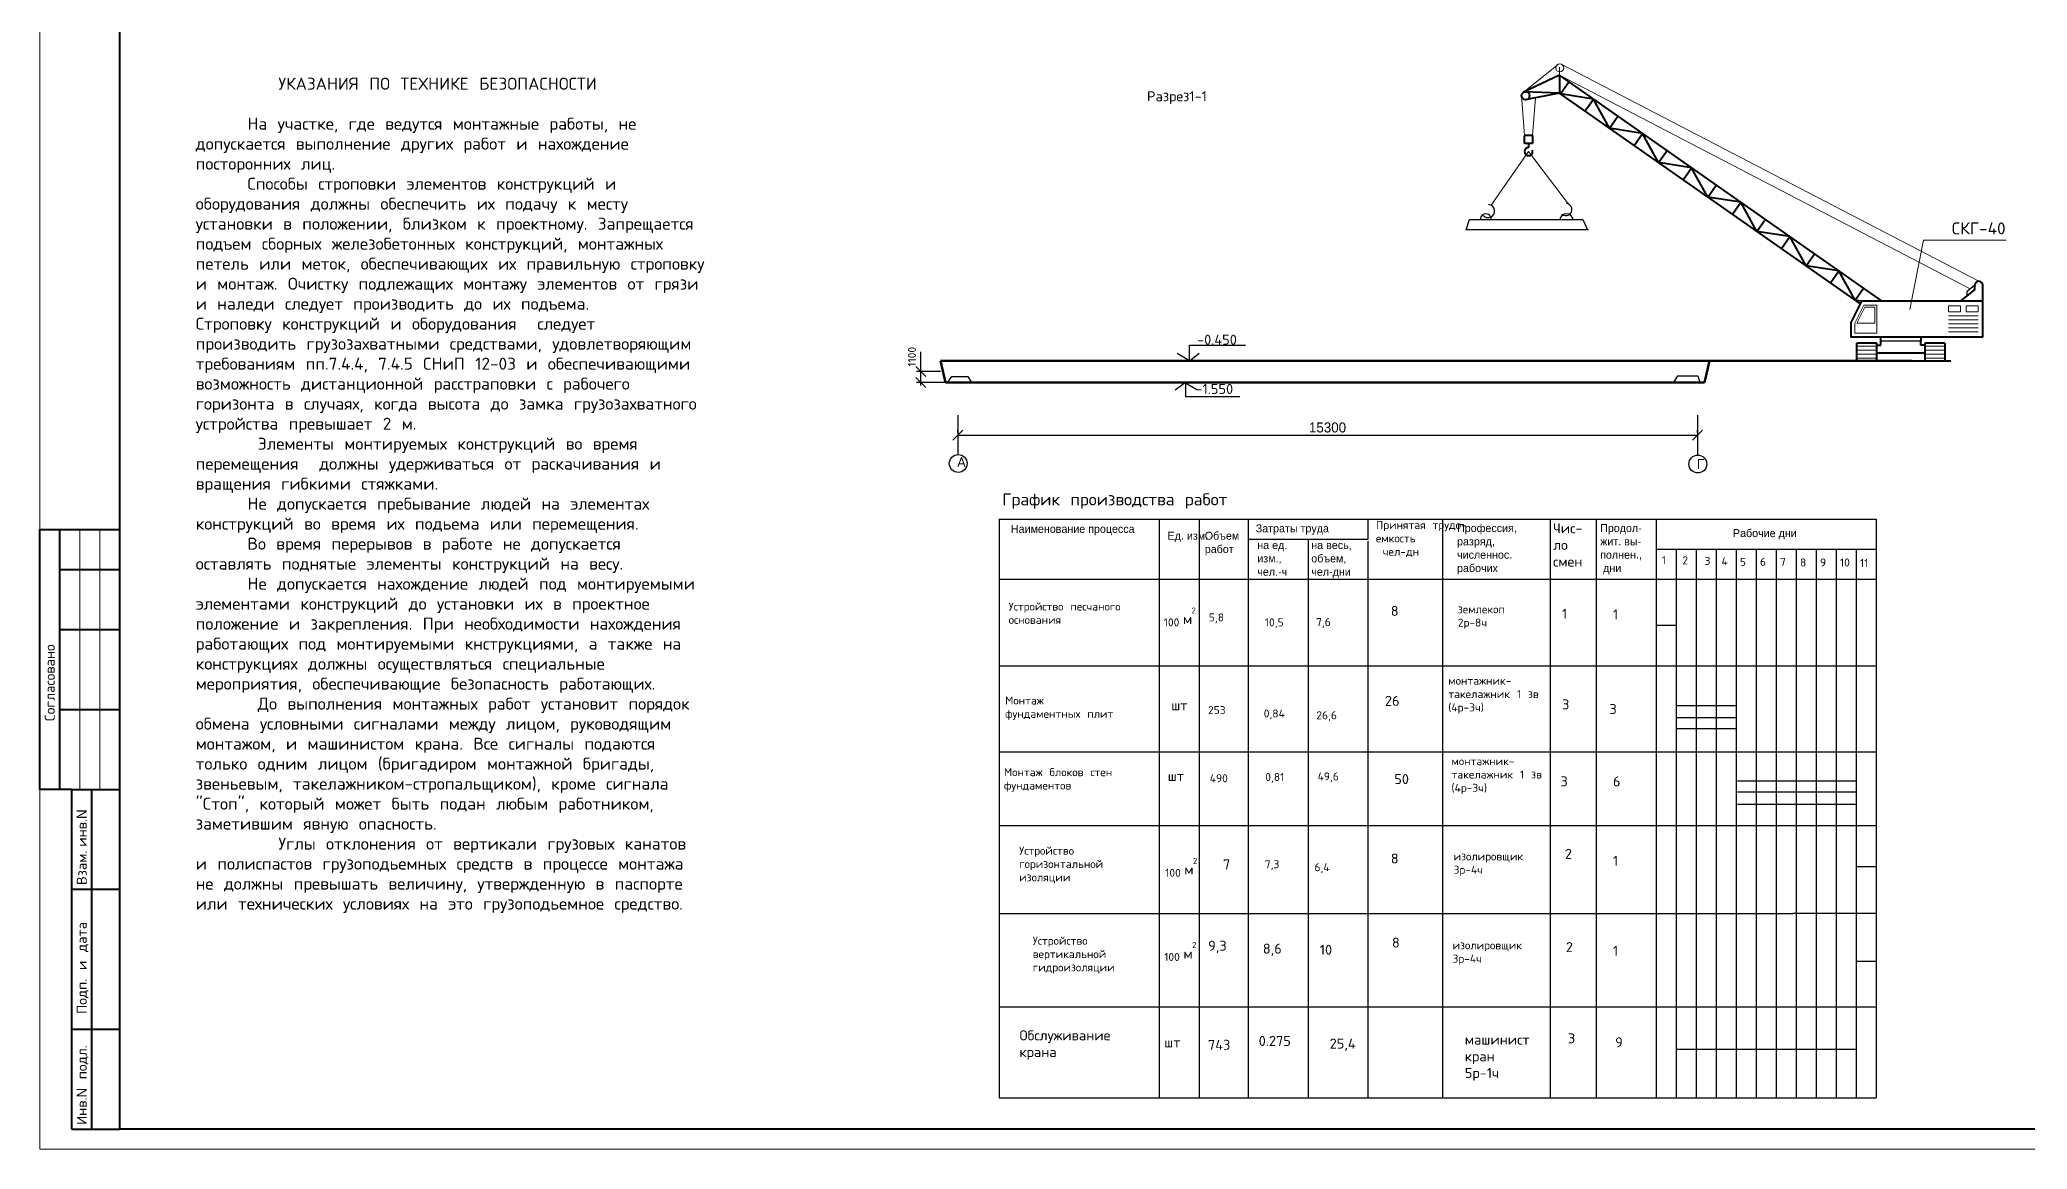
# Model space of a CAD drawing. Header units: millimetres. Extents: x 707 to 5070, y -235 to 1028.
# Drawn here: x 4223.2 to 4720, y -235.3 to 42.2 of the extents above; entities that cross this region are included whole.
import ezdxf

# ---------------------------------------------------------------- set-up
doc = ezdxf.new("R2010")
doc.units = ezdxf.units.MM
doc.linetypes.add('ACAD_ISO04W100', pattern=[30, 24, -3, 0, -3])
for name, color, linetype, lineweight in [('Основная', 7, 'Continuous', 40), ('Средняя', 94, 'Continuous', 30), ('Толстая', 7, 'Continuous', 50), ('Тонкая', 5, 'Continuous', 15)]:
    doc.layers.add(name, color=color, linetype=linetype, lineweight=lineweight)
doc.dimstyles.new('200', dxfattribs={"dimtxt": 2.5, "dimasz": 2.5, "dimexe": 1.25, "dimexo": 0.625, "dimtad": 1, "dimdec": 0, "dimlfac": 200, "dimtxsty": 'Standard', "dimblk": 'OBLIQUE', "dimcen": 2.5, "dimadec": 0, "dimazin": 0, "dimtfac": 1, "dimtdec": 0, "dimtmove": 0, "dimatfit": 3, "dimldrblk": 'OBLIQUE', "dimfxl": 0, "dimarcsym": 0})

# ---------------------------------------------------------------- blocks, each defined once
blk = doc.blocks.new('_Oblique')
at = {"color": 0, "linetype": 'ByBlock', "lineweight": -2}
blk.add_line((-0.5, -0.5), (0.5, 0.5), dxfattribs=at)
blk = doc.blocks.new('*D302')
at = {"color": 0, "lineweight": -2}
for p, q in [((4452.61, -56.06), (4452.61, -55.44)), ((4452.61, -56.69), (4637.51, -56.69)), ((4637.51, -56.06), (4637.51, -55.44))]:
    blk.add_line(p, q, dxfattribs=at)
at = {"layer": 'Defpoints', "color": 0, "lineweight": -3}
for p in [(4452.61, -56.69), (4637.51, -56.69), (4637.51, -56.69)]:
    blk.add_point(p, dxfattribs=at)
at = {"color": 0, "lineweight": -2, "xscale": 2.5, "yscale": 2.5, "zscale": 2.5, "rotation": 180}
blk.add_blockref('_Oblique', (4452.61, -56.69), dxfattribs=at)
at = {"color": 0, "lineweight": -2, "xscale": 2.5, "yscale": 2.5, "zscale": 2.5}
blk.add_blockref('_Oblique', (4637.51, -56.69), dxfattribs=at)
at = {"color": 0, "insert": (4545.06, -54.81), "char_height": 2.5, "attachment_point": 5}
blk.add_mtext('15300', dxfattribs=at)

msp = doc.modelspace()

# ---------------------------------------------------------------- linework, layer by layer
for p, q in [((4579.7135, -5.3838), (4580.5705, -2.8147)), ((4580.5705, -2.8147), (4608.8534, -2.8147)), ((4608.8534, -2.8147), (4610.0533, -5.3838)), ((4610.26, -5.3499), (4579.7135, -5.3838)), ((4510.5177, -38.1216), (4510.5177, -34.2409)), ((4510.5177, -34.2409), (4524.5429, -34.2409)), ((4442.1675, -39.5799), (4444.6675, -42.0799)), ((4443.4175, -44.2784), (4443.4175, -35.8988)), ((4510.5594, -38.1143), (4507.49, -36.3164)), ((4510.5594, -38.1143), (4512.9937, -36.2107)), ((4442.1675, -42.3299), (4444.6675, -44.8299)), ((4448.3131, -40.8299), (4442.3099, -40.8299)), ((4449.5631, -43.5799), (4442.3099, -43.5799)), ((4509.5912, -43.5571), (4506.9561, -45.4879)), ((4509.4155, -43.5571), (4512.4019, -45.3123)), ((4509.5912, -43.5571), (4509.5912, -47.0676)), ((4509.5912, -47.0676), (4523.1178, -47.0676))]:
    msp.add_line(p, q)
at = {"lineweight": 50}
for p, q in [((4448.3131, -38.1655), (4569.4006, -38.1655)), ((4448.3131, -38.1655), (4449.5631, -43.5799)), ((4569.4006, -38.1655), (4691.1523, -38.1655)), ((4640.5529, -38.1655), (4639.3029, -43.5799)), ((4449.5631, -43.5799), (4568.1506, -43.5799)), ((4568.1506, -43.5799), (4639.3029, -43.5799))]:
    msp.add_line(p, q, dxfattribs=at)
at = {"linetype": 'ACAD_ISO04W100'}
for p, q in [((4450.037, -43.5408), (4451.1738, -42.0263)), ((4451.1738, -42.0263), (4455.1526, -42.0263)), ((4455.1526, -42.0263), (4456.0999, -43.5408)), ((4631.6023, -43.5799), (4632.6475, -41.9091)), ((4632.6475, -41.9091), (4637.6641, -41.9091)), ((4637.6641, -41.9091), (4638.0822, -43.5799)), ((4452.6131, -51.7093), (4452.6131, -61.6656)), ((4637.5131, -51.7093), (4637.5131, -61.6656))]:
    msp.add_line(p, q, dxfattribs=at)
at = {"lineweight": -2}
for p, q in [((4555.1919, -82.7586), (4555.1919, -77.7586)), ((4600.7074, -77.7558), (4600.7074, -222.4281)), ((4661.3497, -77.7586), (4682.2396, -77.7586)), ((4555.1113, -83.2046), (4555.1113, -222.4281)), ((4627.3574, -104.236), (4632.1508, -104.236)), ((4632.1508, -124.3515), (4647.2396, -124.3515)), ((4632.1508, -127.321), (4647.2396, -127.321)), ((4632.1508, -130.0949), (4647.2396, -130.0949)), ((4647.5531, -143.1898), (4677.2009, -143.1898)), ((4647.5531, -145.8806), (4677.2009, -145.8806)), ((4647.5531, -149.0198), (4677.2009, -149.0198)), ((4677.2396, -164.5825), (4682.3525, -164.5825)), ((4462.9444, -172.2651), (4462.9444, -199.6331)), ((4682.2396, -176.321), (4661.3497, -176.321)), ((4677.2396, -188.2103), (4682.3525, -188.2103)), ((4462.9444, -199.6331), (4462.9444, -222.4281)), ((4462.9444, -199.6331), (4682.2396, -199.6331)), ((4632.2545, -210.2336), (4677.2396, -210.2336)), ((4462.9444, -222.4281), (4682.2396, -222.4281))]:
    msp.add_line(p, q, dxfattribs=at)
for centre in [(4452.7476, -63.7979), (4637.6204, -63.9365)]:
    msp.add_circle(centre, 2.2306)
for centre, radius, start, end in [((4585.1594, -0.673), 1.6366, 218.546211, 83.79239), ((4604.6399, -0.2983), 1.526, 227.766543, 83.742955), ((4584.6088, -2.7368), 1.3591, 355.245824, 184.754176), ((4604.7782, -3.0716), 1.693, 7.541145, 172.458855)]:
    msp.add_arc(centre, radius, start, end)
at = {"layer": 'Основная', "color": 0}
for p, q in [((4243.153, -230.287), (4243.153, 353.713)), ((4603.0136, 33.2706), (4594.087, 29.053)), ((4683.7163, -23.238), (4603.0136, 33.2706)), ((4603.0136, 33.2706), (4603.0136, 28.808)), ((4603.278, 28.623), (4605.3747, 31.6174)), ((4603.0136, 28.808), (4594.2151, 29.1135)), ((4603.0136, 28.808), (4594.9053, 27.257)), ((4678.2741, -23.8899), (4603.0136, 28.808)), ((4611.5133, 27.319), (4603.278, 28.623)), ((4609.4166, 24.3246), (4611.5133, 27.319)), ((4615.5553, 20.0263), (4611.5133, 27.319)), ((4615.5553, 20.0263), (4617.652, 23.0207)), ((4623.7907, 18.7223), (4615.5553, 20.0263)), ((4596.3353, 18.2036), (4594.3309, 18.2036)), ((4594.3353, 16.2036), (4594.3353, 18.1469)), ((4596.3353, 16.2036), (4594.3353, 16.2036)), ((4595.3353, 16.2036), (4595.3353, 15.2036)), ((4596.3353, 18.2036), (4596.3353, 16.2036)), ((4621.694, 15.7279), (4623.7907, 18.7223)), ((4627.8327, 11.4295), (4623.7907, 18.7223)), ((4627.8327, 11.4295), (4629.9294, 14.4239)), ((4636.0681, 10.1256), (4627.8327, 11.4295)), ((4633.9714, 7.1312), (4636.0681, 10.1256)), ((4640.1101, 2.8328), (4636.0681, 10.1256)), ((4640.1101, 2.8328), (4642.2068, 5.8272)), ((4648.3455, 1.5289), (4640.1101, 2.8328)), ((4646.2488, -1.4655), (4648.3455, 1.5289)), ((4652.3875, -5.7639), (4648.3455, 1.5289)), ((4652.3875, -5.7639), (4654.4842, -2.7695)), ((4660.6228, -7.0678), (4652.3875, -5.7639)), ((4658.5261, -10.0622), (4660.6228, -7.0678)), ((4664.6648, -14.3606), (4660.6228, -7.0678)), ((4664.6648, -14.3606), (4666.7615, -11.3662)), ((4672.9002, -15.6645), (4664.6648, -14.3606)), ((4670.8035, -18.6589), (4672.9002, -15.6645)), ((4676.9422, -22.9573), (4672.9002, -15.6645)), ((4706.8331, -20.2591), (4706.8331, -19.238)), ((4708.8331, -23.238), (4708.8331, -19.238)), ((4675.8331, -28.738), (4678.6024, -23.238)), ((4676.9422, -22.9573), (4679.0389, -19.9629)), ((4676.9422, -22.9573), (4679.7934, -23.238)), ((4708.8331, -23.238), (4678.6024, -23.238)), ((4706.8331, -20.2591), (4703.177, -23.238)), ((4708.8331, -32.238), (4708.8331, -23.238)), ((4675.8331, -28.738), (4675.8331, -32.238)), ((4708.8331, -32.238), (4675.8331, -32.238)), ((4677.3331, -38.238), (4677.3331, -33.738)), ((4682.3331, -33.738), (4677.3331, -33.738)), ((4682.3331, -38.238), (4682.3331, -33.738)), ((4682.3331, -34.238), (4683.3331, -34.238)), ((4683.3331, -33.238), (4683.3331, -32.238)), ((4683.3331, -34.238), (4683.3331, -33.238)), ((4693.3331, -32.238), (4693.3331, -33.238)), ((4693.3331, -34.238), (4693.3331, -33.238)), ((4694.3331, -34.238), (4693.3331, -34.238)), ((4694.3331, -33.738), (4694.3331, -38.238)), ((4699.3331, -33.738), (4694.3331, -33.738)), ((4699.3331, -33.738), (4699.3331, -38.238)), ((4700.8331, -38.238), (4675.8331, -38.238)), ((4694.3331, -36.238), (4682.3331, -36.238)), ((4223.153, -145.287), (4223.153, -80.287)), ((4223.153, -80.287), (4243.153, -80.287)), ((4228.153, -145.287), (4228.153, -80.287)), ((4228.153, -90.287), (4243.153, -90.287)), ((4228.153, -105.287), (4243.153, -105.287)), ((4228.153, -125.287), (4243.153, -125.287)), ((4231.153, -145.287), (4223.153, -145.287)), ((4231.153, -230.287), (4231.153, -145.287)), ((4231.153, -145.287), (4243.153, -145.287)), ((4236.153, -230.287), (4236.153, -145.287)), ((4231.153, -170.287), (4243.153, -170.287)), ((4231.153, -205.287), (4243.153, -205.287)), ((4231.153, -230.287), (4243.153, -230.287)), ((5059.153, -230.287), (4243.153, -230.287))]:
    msp.add_line(p, q, dxfattribs=at)
at = {"layer": 'Основная', "color": 0, "lineweight": -2}
for p, q in [((4462.9444, -77.7586), (4661.3497, -77.7586)), ((4462.9444, -77.7586), (4462.9444, -172.2651)), ((4502.9444, -77.7586), (4502.9444, -222.4281)), ((4512.9444, -77.7586), (4512.9444, -222.4281)), ((4525.1919, -77.7586), (4525.1919, -222.4281)), ((4573.8343, -77.7586), (4573.8343, -222.4281)), ((4612.2396, -77.7586), (4612.2396, -222.4281)), ((4627.2396, -77.7586), (4627.2396, -222.4281)), ((4682.2396, -77.7586), (4682.2396, -222.4281)), ((4525.1919, -82.7586), (4555.1919, -82.7586)), ((4540.1919, -82.7586), (4540.1919, -222.4281)), ((4627.2396, -85.2586), (4682.2396, -85.2586)), ((4632.2396, -85.2586), (4632.2396, -222.4281)), ((4637.2396, -85.2586), (4637.2396, -222.4281)), ((4642.2396, -85.2586), (4642.2396, -222.4281)), ((4647.2396, -85.2586), (4647.2396, -222.4281)), ((4652.2396, -85.2586), (4652.2396, -222.4281)), ((4657.2396, -85.2586), (4657.2396, -222.4281)), ((4662.2396, -85.2586), (4662.2396, -222.4281)), ((4667.2396, -85.2586), (4667.2396, -222.4281)), ((4672.2396, -85.2586), (4672.2396, -222.4281)), ((4677.2396, -85.2586), (4677.2396, -222.4281)), ((4462.9444, -92.7586), (4682.2396, -92.7586)), ((4462.9444, -176.3406), (4661.3497, -176.3406))]:
    msp.add_line(p, q, dxfattribs=at)
at = {"layer": 'Основная', "color": 0}
msp.add_circle((4594.5564, 28.1735), 1, dxfattribs=at)
for centre, start, end in [((4595.3353, 14.2036), 90, 18.419157), ((4707.8331, -19.238), 0, 180)]:
    msp.add_arc(centre, 1, start, end, dxfattribs=at)
at = {"layer": 'Средняя', "color": 0}
for p, q in [((4706.8331, -19.238), (4704.9592, -20.7648)), ((4704.9592, -21.7859), (4704.9592, -20.7648)), ((4693.3331, -33.238), (4683.3331, -33.238))]:
    msp.add_line(p, q, dxfattribs=at)
at = {"layer": 'Тонкая', "color": 0}
for p, q in [((4223.153, -235.287), (4223.153, 358.713)), ((4602.6911, 36.0098), (4594.087, 29.053)), ((4603.0136, 33.2706), (4603.0136, 35.2706)), ((4707.8331, -18.238), (4603.4211, 36.0587)), ((4705.7243, -20.1414), (4603.0136, 33.2706)), ((4593.5564, 28.1735), (4594.3309, 18.2036)), ((4597.0707, 27.6712), (4596.3353, 18.2036)), ((4595.3353, 14.2036), (4585.9378, 0.8239)), ((4605.2949, 1.0635), (4595.3353, 14.2036)), ((4694.0497, -7.9198), (4690.6132, -25.2972)), ((4714.6684, -7.9198), (4694.0497, -7.9198)), ((4676.8331, -28.738), (4679.0989, -24.238)), ((4677.3331, -28.738), (4679.3471, -24.738)), ((4682.3504, -24.238), (4679.0989, -24.238)), ((4681.8504, -24.738), (4679.3471, -24.738)), ((4681.8504, -24.738), (4681.8504, -28.738)), ((4682.3504, -24.238), (4682.3504, -31.238)), ((4703.3003, -24.3833), (4700.3003, -24.3833)), ((4700.3003, -24.3833), (4700.3003, -25.8833)), ((4703.3003, -25.8833), (4703.3003, -24.3833)), ((4707.6634, -24.3833), (4704.6634, -24.3833)), ((4704.6634, -24.3833), (4704.6634, -25.8833)), ((4707.6634, -25.8833), (4707.6634, -24.3833)), ((4676.8331, -28.738), (4676.8331, -31.238)), ((4681.8504, -28.738), (4677.3331, -28.738)), ((4700.3003, -25.8833), (4703.3003, -25.8833)), ((4707.6634, -26.8833), (4700.3003, -26.8833)), ((4707.6634, -27.8833), (4700.3003, -27.8833)), ((4707.6634, -28.8833), (4700.3003, -28.8833)), ((4704.6634, -25.8833), (4707.6634, -25.8833)), ((4682.3504, -31.238), (4676.8331, -31.238)), ((4677.3331, -34.4577), (4682.3331, -34.4577)), ((4699.3331, -34.4577), (4694.3331, -34.4577)), ((4707.6634, -29.8833), (4700.3003, -29.8833)), ((4707.6634, -30.8833), (4700.3003, -30.8833)), ((4677.3331, -35.4577), (4682.3331, -35.4577)), ((4677.3331, -36.4577), (4682.3331, -36.4577)), ((4677.3331, -37.4577), (4682.3331, -37.4577)), ((4699.3331, -35.4577), (4694.3331, -35.4577)), ((4699.3331, -36.4577), (4694.3331, -36.4577)), ((4699.3331, -37.4577), (4694.3331, -37.4577)), ((4233.153, -145.287), (4233.153, -80.287)), ((4238.153, -145.287), (4238.153, -80.287)), ((5064.153, -235.287), (4223.153, -235.287))]:
    msp.add_line(p, q, dxfattribs=at)
at = {"layer": 'Тонкая', "color": 0, "lineweight": -2}
for p, q in [((4462.9444, -114.4136), (4682.2396, -114.4136)), ((4462.9444, -135.9361), (4682.2396, -135.9361)), ((4462.9444, -154.3491), (4682.2396, -154.3491))]:
    msp.add_line(p, q, dxfattribs=at)
at = {"layer": 'Тонкая', "color": 0}
msp.add_circle((4603.1183, 35.1056), 1, dxfattribs=at)

# ---------------------------------------------------------------- texts
at = {"attachment_point": 1}
for s, insert, char_height, width in [('{\\Ftxt.shx|c204;        УКАЗАНИЯ ПО ТЕХНИКЕ БЕЗОПАСНОСТИ\\P}\\P{\\Ftxt.shx|c204;     На участке, где ведутся монтажные работы, не допускается выполнение других работ и нахождение посторонних лиц.\\P     Способы строповки элементов конструкций и оборудования должны обеспечить их подачу к месту установки в положении, близком к проектному. Запрещается подъем сборных железобетонных конструкций, монтажных петель или меток, обеспечивающих их правильную строповку и монтаж. Очистку подлежащих монтажу элементов от грязи и наледи следует производить до их подъема.\\PСтроповку конструкций и оборудования  следует производить грузозахватными средствами, удовлетворяющим требованиям пп.7.4.4, 7.4.5 СНиП 12-03 и обеспечивающими возможность дистанционной расстраповки с рабочего горизонта в случаях, когда высота до замка грузозахватного устройства превышает 2 м.\\P      Элементы монтируемых конструкций во время перемещения  должны удерживаться от раскачивания и вращения гибкими стяжками.\\P     Не допускается пребывание людей на элементах конструкций во время их подьема или перемещения.\\P     Во время перерывов в работе не допускается оставлять поднятые элементы конструкций на весу. \\P     Не допускается нахождение людей под монтируемыми элементами конструкций до установки их в проектное положение и закрепления. При необходимости нахождения работающих под монтируемыми кнструкциями, а также на конструкциях должны осуществляться специальные мероприятия, обеспечивающие безопасность работающих.\\P      До выполнения монтажных работ установит порядок обмена условными сигналами между лицом, руководящим монтажом, и машинистом крана. Все сигналы подаются только одним лицом (бригадиром монтажной бригады, звеньевым, такелажником-стропальщиком), кроме сигнала "Стоп", который может быть подан любым работником, заметившим явную опасность.\\P        Углы отклонения от вертикали грузовых канатов и полиспастов грузоподьемных средств в процессе монтажа не должны превышать величину, утвержденную в паспорте или технических условиях на это грузоподьемное средство.}', (4262.1343, 32.6704), 3, 137.960811), ('{\\Ftxt.shx|c204;-0.450}', (4512.443, -31.596), 2.5, 15.344112), ('{\\Ftxt.shx|c204;-1.550}', (4512.0506, -43.9081), 2.5, 13.175257), ('{\\Ftxt.shx|c204;А}', (4452.3796, -62.1659), 2.5, 5.138179), ('{\\Ftxt.shx|c204;Г}', (4637.336, -62.6931), 2.5, 15.426987)]:
    msp.add_mtext(s, dxfattribs=dict(at, insert=insert, char_height=char_height, width=width))
at = {"insert": (4440.1675, -39.5799), "char_height": 2, "width": 12.622071, "attachment_point": 1, "rotation": 90}
msp.add_mtext('{\\Ftxt.shx|c204;1100}', dxfattribs=at)
at = {"lineweight": -2, "attachment_point": 1}
for s, insert, char_height, width in [('{\\Ftxt.shx|c204;Принятая трудо-\\Pемкость\\P чел-дн}', (4557.1438, -78.181), 2, 26.986667), ('\\pt7.5;{\\Ftxt.shx|c204;Чис-\\Pло\\Pсмен}', (4601.4529, -78.749), 2.5, 10.242424), ('{\\Ftxt.shx|c204;1}', (4628.5975, -86.9593), 2, 3.321473), ('{\\Ftxt.shx|c204;2}', (4633.7642, -87.0158), 2, 2.398853), ('{\\Ftxt.shx|c204;3}', (4639.3, -87.1581), 2, 2.583356), ('{\\Ftxt.shx|c204;4 }', (4643.5441, -87.229), 2, 2.952414), ('{\\Ftxt.shx|c204;5}', (4648.1572, -87.4278), 2, 2.767885), ('{\\Ftxt.shx|c204;6}', (4653.1572, -87.4035), 2, 2.767885), ('{\\Ftxt.shx|c204;7}', (4658.1572, -87.4035), 2, 2.767885), ('{\\Ftxt.shx|c204;8}', (4663.1572, -87.5459), 2, 2.767885), ('{\\Ftxt.shx|c204;9}', (4668.1572, -87.5459), 2, 2.767885), ('{\\Ftxt.shx|c204;10}', (4673.1572, -87.5459), 2, 2.767885), ('{\\Ftxt.shx|c204;11}', (4678.1572, -87.6884), 2, 2.767885), ('{\\Ftxt.shx|c204;100}', (4504.1251, -102.5294), 2, 5.376218), ('{\\Ftxt.shx|c204; м}', (4506.773, -101.4705), 2.5, 8.644345), ('{\\Ftxt.shx|c204;2}', (4511.0856, -99.8049), 1.5, 3.625054), ('{\\Ftxt.shx|c204;5,8}', (4515.3917, -101.294), 2, 8.923205), ('{\\Ftxt.shx|c204;7,6}', (4542.1837, -102.4569), 2, 11.29612), ('{\\Ftxt.shx|c204;8}', (4560.8638, -99.4184), 2.5, 7.599588), ('\\pt20;{\\Ftxt.shx|c204;землекоп\\P2р-8ч}', (4577.625, -99.258), 2, 97.055556), ('{\\Ftxt.shx|c204;1}', (4603.6859, -100.1367), 2.5, 7.198398), ('{\\Ftxt.shx|c204;1}', (4616.3993, -100.2945), 2.5, 7.89188), ('\\pt20;{\\Ftxt.shx|c204;монтажник-\\Pтакелажник 1 зв\\P(4р-3ч)}', (4575.2405, -117.1215), 2, 24.607407), ('{\\Ftxt.shx|c204;шт}', (4505.9968, -123.0292), 2.5, 6.09987), ('{\\Ftxt.shx|c204;26}', (4559.4024, -121.9064), 2.5, 6.72272), ('{\\Ftxt.shx|c204;3}', (4603.6859, -122.7878), 2.5, 7.198398), ('{\\Ftxt.shx|c204;3}', (4615.5224, -123.9507), 2.5, 8.768758), ('{\\Ftxt.shx|c204;253}', (4515.1793, -124.4718), 2, 8.923205), ('{\\Ftxt.shx|c204;26,6}', (4542.2616, -125.7652), 2, 10.60452), ('\\pt20;{\\Ftxt.shx|c204;монтажник-\\Pтакелажник 1 зв\\P(4р-3ч)}', (4576.0353, -137.24), 2, 24.607407), ('{\\Ftxt.shx|c204;шт}', (4505.1253, -140.7333), 2.5, 5.228462), ('{\\Ftxt.shx|c204;490}', (4515.6041, -141.5204), 2, 8.923205), ('{\\Ftxt.shx|c204;49,6}', (4542.5667, -141.0492), 2, 11.065587), ('{\\Ftxt.shx|c204;50}', (4561.7407, -141.4738), 2.5, 6.72271), ('{\\Ftxt.shx|c204;3}', (4603.2957, -142.0279), 2.5, 5.803214), ('{\\Ftxt.shx|c204;6}', (4616.3993, -142.0579), 2.5, 7.015002), ('{\\Ftxt.shx|c204;Устройство горизонтальной изоляции}', (4467.9722, -159.6183), 2, 30.031107), ('{\\Ftxt.shx|c204;2}', (4511.4338, -162.4243), 1.5, 3.625054), ('{\\Ftxt.shx|c204;7}', (4518.9107, -162.8278), 2.5, 8.923205), ('{\\Ftxt.shx|c204;6,4}', (4541.8006, -163.7642), 2, 11.987721), ('{\\Ftxt.shx|c204;8}', (4560.8638, -161.3333), 2.5, 6.430428), ('\\pt20;{\\Ftxt.shx|c204;изолировщик\\P3р-4ч}', (4576.5652, -161.0517), 2, 97.055556), ('{\\Ftxt.shx|c204;2}', (4604.3848, -160.1644), 2.5, 5.803214), ('{\\Ftxt.shx|c204;1}', (4616.3993, -161.9174), 2.5, 6.430417), ('{\\Ftxt.shx|c204;100}', (4504.4733, -165.1489), 2, 5.376218), ('{\\Ftxt.shx|c204; м}', (4507.1212, -164.0899), 2.5, 8.644345), ('{\\Ftxt.shx|c204;2}', (4511.1986, -183.4681), 1.5, 3.625054), ('{\\Ftxt.shx|c204;9,3}', (4515.209, -183.1435), 2.5, 7.194777), ('{\\Ftxt.shx|c204;8}', (4561.1561, -182.361), 2.5, 6.138135), ('\\pt20;{\\Ftxt.shx|c204;изолировщик\\P3р-4ч}', (4576.3003, -183.288), 2, 97.055556), ('{\\Ftxt.shx|c204;2}', (4604.629, -183.4837), 2.5, 6.476147), ('{\\Ftxt.shx|c204;100}', (4504.238, -186.1927), 2, 5.376218), ('{\\Ftxt.shx|c204; м}', (4506.8859, -185.1337), 2.5, 8.644345), ('{\\Ftxt.shx|c204;8,6}', (4528.8791, -183.8624), 2.5, 8.633742), ('{\\Ftxt.shx|c204;10}', (4543.1279, -184.1559), 2.5, 8.729048), ('{\\Ftxt.shx|c204;1}', (4616.3993, -184.4054), 2.5, 7.89188), ('{\\Ftxt.shx|c204;Обслуживание\\Pкрана}', (4468.0519, -205.5536), 2.5, 30.312414), ('{\\Ftxt.shx|c204;шт}', (4504.2418, -207.3248), 2.5, 8.188736), ('{\\Ftxt.shx|c204;743}', (4515.1601, -207.9309), 2.5, 6.672298), ('{\\Ftxt.shx|c204;0.275}', (4527.8503, -206.9533), 2.5, 9.703476), ('{\\Ftxt.shx|c204;25,4}', (4545.5843, -207.6219), 2.5, 7.361249), ('{\\Ftxt.shx|c204;машинист кран 5р-1ч}', (4579.3791, -206.6189), 2.5, 16.730115), ('{\\Ftxt.shx|c204;3}', (4605.1435, -206.2846), 2.5, 4.684433), ('{\\Ftxt.shx|c204;9}', (4616.952, -207.295), 2.5, 7.701516)]:
    msp.add_mtext(s, dxfattribs=dict(at, insert=insert, char_height=char_height, width=width))
at = {"layer": 'Средняя', "color": 0, "lineweight": -2, "insert": (4463.7493, -71.2777), "char_height": 3, "width": 192.403371, "attachment_point": 1}
msp.add_mtext('{\\Ftxt.shx|c204;График производства работ }', dxfattribs=at)
at = {"layer": 'Толстая', "color": 0, "lineweight": -2, "insert": (4499.9199, 29.281), "char_height": 2.5, "width": 10.714139, "attachment_point": 1}
msp.add_mtext('{\\Ftxt.shx|c204; Разрез1-1}', dxfattribs=at)
at = {"layer": 'Тонкая', "color": 0, "insert": (4714.5583, -3.5096), "char_height": 3, "width": 24.166667, "attachment_point": 3}
msp.add_mtext('{\\Ftxt.shx|c204;СКГ-40}', dxfattribs=at)
at = {"layer": 'Тонкая', "color": 0, "lineweight": -2, "char_height": 2, "attachment_point": 1}
for s, insert, width in [('Наименование процесса', (4465.9176, -79.1589), 29.309681), ('Затраты труда', (4527.1196, -79.0174), 28.587564), ('Профессия, разряд, численнос. рабочих', (4577.4348, -78.95), 18.849653), ('Продол- жит. вы- полнен.,\\P дни', (4613.208, -78.95), 14.17545), ('Ед. изм.', (4505.0743, -80.8655), 12.583429), ('Объем работ', (4514.3762, -80.8655), 12.583429), ('на ед. изм., чел.-ч', (4527.5034, -83.2046), 12.583429), ('на весь, объем, чел-дни', (4541.0025, -83.2046), 14.108727), ('Рабочие дни', (4646.3987, -80.2132), 24.535999), ('{\\Ftxt.shx|c204;Устройство песчаного основания}', (4465.3521, -98.5699), 32.666667), ('{\\Ftxt.shx|c204;10,5}', (4529.3894, -102.5251), 11.009112), ('{\\Ftxt.shx|c204;Монтаж фундаментных плит}', (4464.4726, -122.0697), 31.716667), ('{\\Ftxt.shx|c204;0,84}', (4529.1128, -125.322), 11.009112), ('{\\Ftxt.shx|c204;Монтаж блоков стен \\Pфундаментов}', (4464.1784, -139.9954), 40.966667), ('{\\Ftxt.shx|c204;0,81}', (4529.493, -141.1993), 11.009112), ('{\\Ftxt.shx|c204;7,3}', (4529.3828, -163.0128), 11.009112), ('{\\Ftxt.shx|c204;Устройство вертикальной гидроизоляции}', (4471.3668, -182.1368), 30.216667)]:
    msp.add_mtext(s, dxfattribs=dict(at, insert=insert, width=width))
at = {"layer": 'Тонкая', "color": 0, "char_height": 2.5, "attachment_point": 1, "rotation": 90}
for s, insert, width in [('{\\Ftxt.shx|c204;Согласовано}', (4224.4207, -128.2618), 48.477778), ('{\\Ftxt.shx|c204;Взам.} {\\Ftxt.shx|c204;инв.}N', (4232.4207, -169.2108), 26.146084), ('{\\Ftxt.shx|c204;Подп. и дата}', (4232.4207, -201.4689), 31.311111), ('{\\Ftxt.shx|c204;Инв.}N{\\Ftxt.shx|c204; подл.}', (4232.4207, -229.2108), 26.146084)]:
    msp.add_mtext(s, dxfattribs=dict(at, insert=insert, width=width))

# ---------------------------------------------------------------- dimensions: what is measured, and where the dimension line sits
dim = msp.add_linear_dim(base=(4637.5131, -56.6875), p1=(4452.6131, -56.6875), p2=(4637.5131, -56.6875), text='15300', dimstyle='200')
dim.commit()
dim.dimension.update_dxf_attribs({"geometry": '*D302', "text_midpoint": (4545.0631, -54.8125)})

doc.saveas('drawing.dxf')
